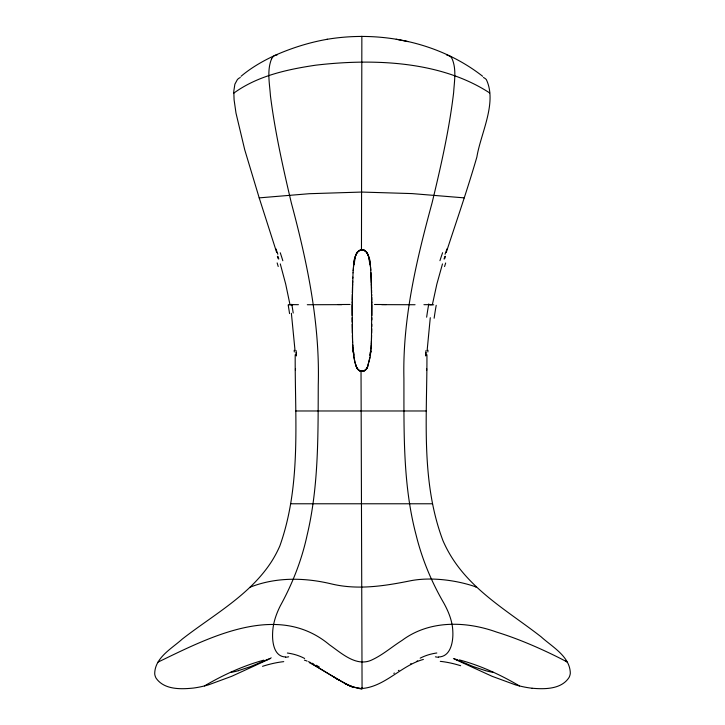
<?xml version="1.0" encoding="UTF-8"?>
<svg xmlns="http://www.w3.org/2000/svg" width="725" height="725" viewBox="0 0 725 725"><rect width="100%" height="100%" fill="white"/><g stroke="black" fill="none" stroke-linecap="round" stroke-linejoin="round"><path stroke-width="1.09" d="M270.343 658.563L231.728 676.289L208.583 684.826A116.272 116.272 0 0 1 204.45 685.941A97.848 97.848 0 0 1 193.439 688.061C180.833 689.339 164.249 689.865 156.129 678.228A11.926 11.926 0 0 1 154.715 673.996C154.57 657.856 171.725 648.594 182.247 639.088C213.286 614.882 249.708 595.388 271.594 561.503A115.502 115.502 0 0 0 279.823 545.998C301.582 484.925 294.83 418.579 295.202 354.733M353.519 354.733L354.752 361.811L356.791 367.702A6.181 6.172 64.8 0 0 361.032 371.272L362.065 688.705L352.441 686.938L345.218 683.72L312.248 664.109M371.871 315.502L371.825 304.609M371.853 319.915L371.862 317.704M352.16 304.609L352.123 315.502M352.178 303.132L352.196 301.663M352.214 300.195L352.305 294.323M371.78 326.54L371.807 324.329M371.744 328.751L371.653 333.156M352.332 292.855L352.477 287.009M371.599 335.349L371.354 342.644M352.513 285.55L352.558 284.091M353.03 272.79L352.142 306.603L352.577 341.112M371.463 339.717L371.807 302.814L370.665 268.504M352.604 282.641L352.658 281.182M371.436 340.578L371.001 349.133M426.943 354.733C427.125 416.975 420.582 481.482 443.02 540.805A127.428 127.428 0 0 0 451.122 556.347C472.673 591.482 509.412 612.108 541.095 636.795C552.106 646.854 570.031 656.388 570.312 673.235A12.271 12.271 0 0 1 568.998 677.567C561.25 689.421 544.674 689.321 532.096 688.243M352.767 278.137L352.812 277.086M371.291 344.103L371.327 343.215M371.245 345L370.901 350.392M427.143 350.383L430.278 317.695M353.021 272.845L353.329 268.495M353.157 270.715L353.238 269.655M353.32 268.612L353.791 264.054M370.874 350.818L370.312 355.903M353.419 267.452C354.289 261.127 354.371 250.424 362.636 249.889A5.202 4.975 -3.6 0 1 365.382 250.986L365.137 250.823M370.466 354.733L367.756 366.433M370.067 357.561L367.194 367.702A7.023 7.014 -84 0 1 366.034 369.424L364.041 370.847A5.157 5.147 15.5 0 1 361.993 371.263A5.084 5.075 16.6 0 1 361.059 371.182A6.181 6.172 16.9 0 1 356.863 367.666A25.973 25.52 52.2 0 1 355.622 364.467M354.733 258.707L355.295 256.641M442.486 263.909L436.858 284.091L432.39 304.6L423.935 304.681M444.026 259.033L444.887 256.405M446.21 252.554C456.605 220.762 467.562 189.134 476.878 157.008C480.657 133.554 497.413 102.76 486.321 79.578A8.519 8.519 0 0 0 483.439 77.53M271.576 58.852C266.782 70.488 269.627 83.638 270.434 95.745C275.011 131.859 282.986 167.439 291.314 202.846C307.228 262.305 320.015 323.114 318.257 385.029C318.021 435.181 318.792 486.031 307.119 535.159C301.799 559.899 292.538 583.58 280.367 605.728C276.153 614.084 273.008 623.165 272.645 632.59C272.129 641.679 273.787 656.714 285.605 656.968M357.479 252.146L358.73 250.913A5.166 4.903 -1 0 1 365.019 250.832M241.053 76.288C251.185 67.706 262.812 61.045 274.811 55.444L277.303 54.801M233.758 93.162C257.475 75.862 287.118 69.437 315.629 65.196C373.62 58.372 440.646 60.954 489.656 92.927M266.428 660.04L267.851 659.306M204.459 685.932C223.083 674.993 242.92 665.849 263.791 660.149M393.82 673.353L394.382 673.018M398.369 670.625L398.949 670.29M158.104 662.07C209.607 637.239 277.738 601.378 329.513 644.833C341.62 653.234 356.809 667.725 372.587 659.596C383.244 654.53 392.162 646.627 402.094 640.383C429.381 620.011 465.803 620.981 496.598 632.073C514.27 637.538 531.407 644.597 548.136 652.464C553.284 654.893 558.386 657.403 563.434 660.022C564.567 660.593 569.515 663.257 565.545 661.127M410.459 663.982L411.093 663.674M266.51 659.904L267.153 659.623M266.157 660.067L250.207 666.746L238.38 670.661M268.676 658.943L269.138 658.735M270.661 658.073L271.213 657.829M250.143 587.187C276.098 576.937 304.699 577.481 331.506 583.933C357.416 590.159 383.996 586.108 409.688 580.933C431.23 576.484 457.711 580.453 476.171 586.987M417.002 661.137L417.682 660.883M423.382 659.433C400.562 665.586 384.069 688.088 359.663 688.623M326.73 39.395L327.483 39.25C381.069 30.368 439.558 42.485 482.66 76.288M327.483 39.25C309.33 42.394 291.649 47.986 274.811 55.444L273.724 56.151A12.207 7.168 88.2 0 0 271.612 58.897M240.274 77.53A8.519 8.519 0 0 0 237.392 79.578L234.882 84.182L233.785 91.241L234.084 99.751L235.987 113.064L244.706 149.685L259.197 197.871L309.258 193.711L361.721 192.062L412.008 193.593L464.245 197.871M341.874 304.645L307.3 304.727M415.062 304.727L381.676 304.645M290.906 503.775L432.272 503.775M295.737 410.975L426.363 410.975M298.428 304.681L289.982 304.6L285.695 284.091L280.294 263.909M438.543 656.968C450.805 656.805 453.297 641.48 452.835 631.865C452.618 621.66 448.712 611.963 443.854 603.127C431.493 581.894 422.022 559.038 416.141 535.159C402.593 484.082 404.07 430.768 403.907 378.396C402.529 318.565 416.485 260.148 432.082 202.846C440.873 166.415 449.228 129.748 453.642 92.483C454.303 81.436 456.623 69.428 452.137 58.852A12.207 7.168 -88.2 0 0 449.98 56.178L446.419 54.801M357.887 688.333L362.047 688.732L357.887 688.333L349.459 685.632L336.608 678.636M408.093 41.615L396.231 39.25M459.442 659.922C480.593 665.559 500.658 674.839 519.472 685.932A97.594 97.594 0 0 0 532.096 688.252M475.183 586.652L475.736 586.833M304.4 660.149L305.769 660.629M306.448 660.883L307.128 661.137M308.46 661.662L309.122 661.934M309.783 662.215L310.436 662.496M454.638 658.735L455.101 658.943M455.925 659.306L473.017 666.511L485.569 670.661A74.883 73.044 -71.7 0 0 493.471 672.401M311.732 663.076L312.375 663.375M453.397 658.563L492.076 676.289L515.33 684.826A117.033 117.033 0 0 0 519.481 685.941M357.969 369.406A6.96 6.86 49.6 0 1 356.809 367.693A6.96 6.897 48 0 0 357.942 369.433L359.944 370.847A5.274 5.265 46.1 0 0 364.802 370.43A6.652 6.616 -15.2 0 0 367.167 367.684A23.436 23.327 -3 0 0 367.693 366.596A23.436 23.336 3.6 0 1 367.203 367.702M313.01 663.674L313.644 663.982M456.623 659.623L457.837 660.52M309.43 662.722L315.139 665.55M316.154 665.242L316.771 665.568M317.387 665.885L317.994 666.221M318.61 666.547L319.208 666.882M314.505 665.242L339.517 680.44L333.989 677.032M361.857 36.25L361.467 249.871L361.993 249.853A5.32 5.166 8.7 0 1 364.811 250.614C369.641 254.81 369.705 261.988 370.638 267.869M364.811 250.605L365.917 251.521M365.608 251.194L366.623 252.291M276.696 252.545L259.197 197.871M277.974 256.405L278.808 259.024M368.617 256.387L369.333 259.015M291.387 313.3L295.012 350.392M370.176 263.9L370.847 270.289M353.093 350.392L352.957 348.607M352.839 346.804L352.894 347.701M371.01 272.618L371.381 282.641M352.749 345L352.794 345.907M352.586 341.448L353.61 355.458L355.513 364.503A25.973 25.71 46.7 0 0 356.709 367.738M352.558 340.578L352.631 342.581M352.522 339.717L352.386 335.349M371.427 284.091L371.472 285.55M371.517 287.009L371.553 288.468M371.59 289.937L371.653 292.864M352.332 333.156L352.178 324.329M371.68 294.323L371.708 295.791M371.735 297.259L371.78 300.195M371.798 301.663L371.816 303.141M352.16 322.118L352.123 317.704M420.183 658.164A124.22 76.886 55.6 0 1 436.812 652.989M440.292 661.354A125.072 73.225 46.2 0 1 460.647 665.722M438.571 657.267A50.469 32.145 79.7 0 1 435.408 656.832M433.695 304.772A88.541 0.788 0.5 0 1 429.762 304.89M434.139 318.23A303.721 286.901 -81.4 0 1 436.214 305.316M358.494 251.077A5.229 4.993 1.2 0 1 361.458 249.844M288.65 656.796A48.185 30.967 -80.5 0 1 285.587 657.24M262.532 666.329A125.969 73.325 -45.7 0 1 283.738 661.635M287.372 653.026A123.685 76.116 -54.8 0 1 304.627 658.472M362.029 687.735A100.15 0.471 -89.6 0 1 362.029 687.499M292.61 304.89A88.541 0.788 -0.5 0 1 288.677 304.772M291.794 304.282A308.451 298.211 81.9 0 1 293.208 313.037M238.389 670.697A73.153 71.458 61.2 0 1 230.577 672.428M426.644 317.188A303.721 294.468 -81.6 0 1 428.783 303.938M288.16 304.926A308.451 294.513 81.8 0 1 289.556 313.572M277.385 256.251A17.074 0.616 72.4 0 1 278.201 258.771M277.149 262.921A59.885 7.205 74.2 0 1 278.21 266.492M444.633 258.78A17.201 0.625 -71.8 0 1 445.476 256.269M444.57 266.546A60.302 7.259 -73.6 0 1 445.676 262.985M439.948 260.674A56.233 12.225 -74.5 0 1 442.612 252.699M445.059 254.257A15.152 1.359 -73.1 0 1 447.18 248.648M280.249 252.762A55.843 12.089 75.1 0 1 282.822 260.737M275.772 248.657A15.044 1.35 73.7 0 1 277.829 254.257M296.253 352.404A96.978 32.634 85.4 0 1 296.362 355.087M294.205 350.248A114.822 37.374 85.5 0 1 294.296 351.978M296.099 350.565A101.926 34.519 85.4 0 1 296.326 355.948M295.501 368.472A7.032 0.489 88.6 0 1 295.428 370.276M425.792 355.069A96.806 33.25 -85.3 0 1 425.91 352.395M427.877 351.978A114.514 38.153 -85.3 0 1 427.968 350.248M425.738 355.957A101.699 35.271 -85.3 0 1 425.974 350.574M426.69 370.276A7.032 0.489 -88.5 0 1 426.617 368.472M337.787 304.527A63.456 0.734 -0.1 0 1 350.084 304.473M354.226 264.118A56.405 53.813 41.2 0 1 355.159 258.254M355.368 256.659A15.388 14.844 18.1 0 1 357.543 251.829M368.771 258.018A54.964 52.318 -41.9 0 1 369.732 263.972M366.379 251.765A14.781 14.246 -19.5 0 1 368.536 256.405M366.642 252.282A16.294 15.651 -8 0 1 368.699 256.913M369.569 258.952A58.961 56.731 -25.5 0 1 370.448 263.864M374.49 304.491A63.782 0.652 0.1 0 1 386.38 304.545M355.232 257.167A16.439 15.814 5.8 0 1 357.443 252.128M353.537 264.018A58.381 56.296 23.1 0 1 354.516 258.653M353.882 355.567A103.004 97.92 76.9 0 1 353.356 350.374M361.059 371.182A5.084 5.075 16 0 0 361.993 371.272A5.193 5.184 29.9 0 0 364.412 370.665M353.9 354.697A97.875 92.99 76.9 0 1 353.628 352.123M353.012 352.178A116.227 110.934 76.6 0 1 352.858 350.402M370.611 350.374A101.926 95.818 -78.1 0 1 370.085 355.567M366.025 369.415A7.023 7.005 -74.2 0 0 367.185 367.693A6.652 6.643 32.8 0 1 364.829 370.466M370.33 352.123A96.905 91.024 -78.1 0 1 370.049 354.688M371.073 351.29A114.922 108.514 -77.9 0 1 370.992 352.178M361.993 249.844A5.32 5.211 7.7 0 1 364.829 250.578M364.811 370.439A5.274 5.265 56.4 0 1 359.564 370.702M352.45 686.919L345.182 683.666L352.441 686.938"/></g></svg>
